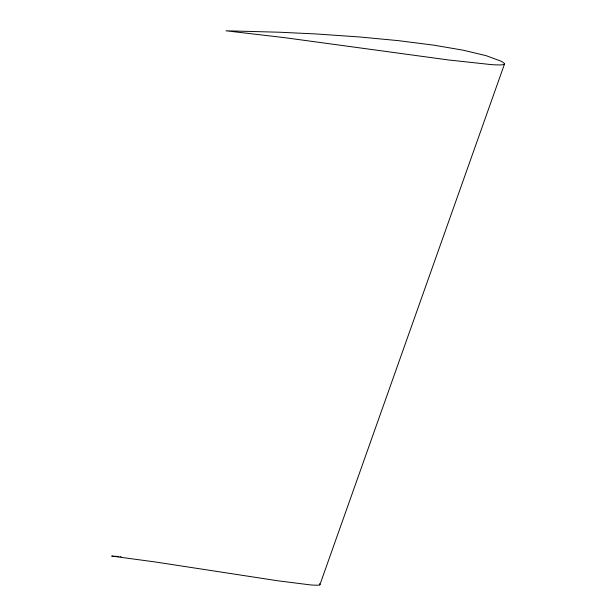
<?xml version="1.0" encoding="UTF-8"?>
<svg xmlns="http://www.w3.org/2000/svg" width="616" height="616" viewBox="0 0 616 616"><rect width="100%" height="100%" fill="white"/><g stroke="black" fill="none" stroke-linecap="round" stroke-linejoin="round"><path stroke-width="0.92" d="M319.92 584.661L504.481 64.087M319.673 584.907L318.487 585.131A20.621 9.687 14.6 0 1 315.585 585.192L312.889 585.069A78.717 36.968 14.6 0 1 310.102 584.861L277.939 580.803L155.17 561.954L111.665 556.086M120.544 556.556L121.075 556.579M118.934 556.487L111.996 556.109M319.419 583.768L319.85 584.238A1.655 0.778 14.6 0 1 319.704 584.923M504.173 64.426L502.625 64.765A27.689 13.005 14.6 0 1 498.791 64.926L495.218 64.834A105.713 49.642 14.6 0 1 491.506 64.626L448.571 59.968L284.353 37.622L226.01 30.8L279.456 32.224L315.7 33.934L359.451 36.96L398.321 40.641L434.157 45.214L463.224 50.204L486.155 55.679L500.939 61.146A15.377 7.223 14.6 0 1 502.895 62.285L504.342 63.517A2.295 1.078 14.6 0 1 504.519 63.949A2.125 1.001 14.6 0 1 504.173 64.426"/></g></svg>
